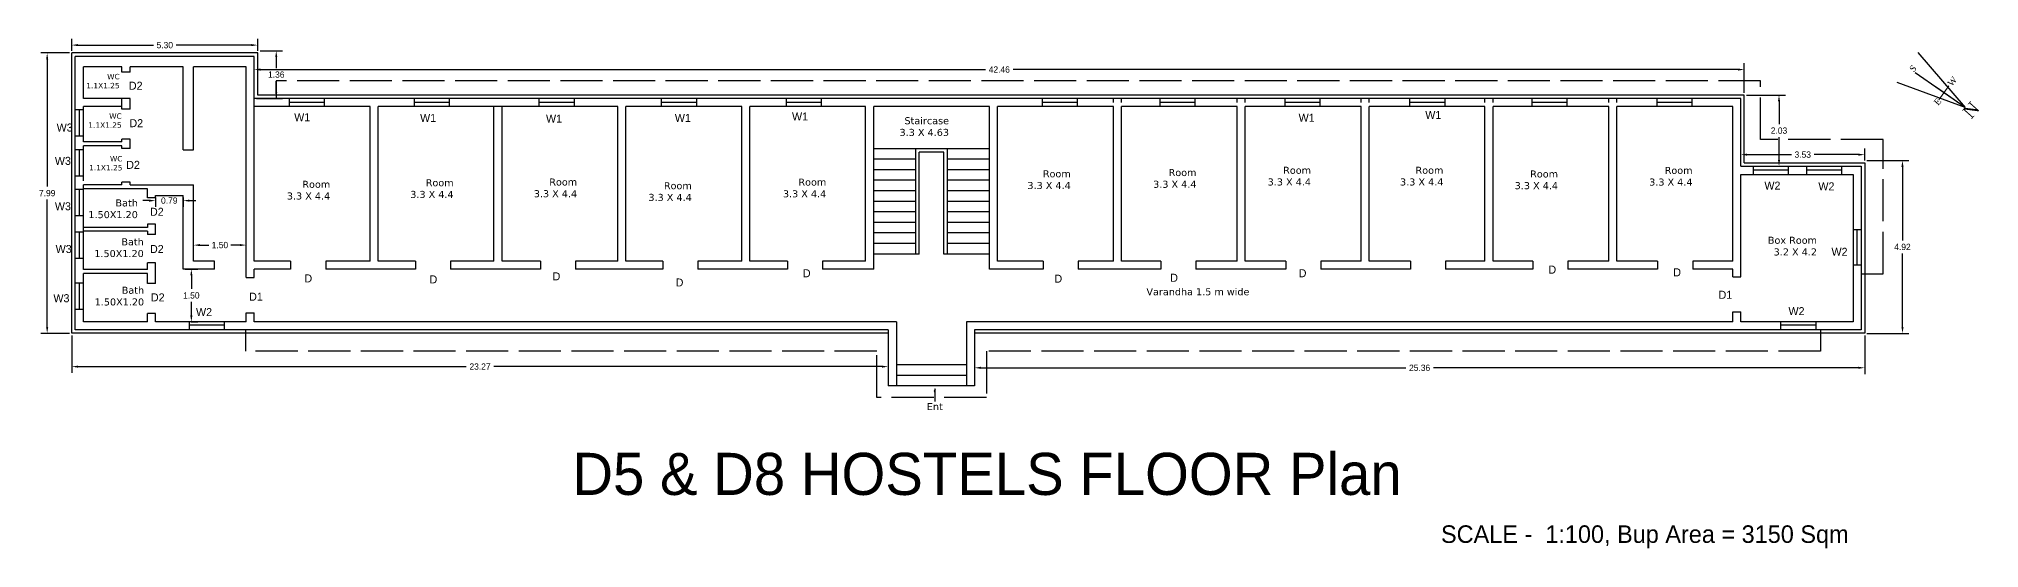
# Model space of a CAD drawing. Header units: inches. Extents: x 2 to 464, y 0 to 170.
# Drawn here: x 238.2 to 293.5, y 68.4 to 83 of the extents above; entities that cross this region are included whole.
import ezdxf

# ---------------------------------------------------------------- set-up
doc = ezdxf.new("R2010")
doc.units = ezdxf.units.IN
doc.header["$MEASUREMENT"] = 0
doc.linetypes.add('ACAD_ISO02W100', pattern=[15, 12, -3])
doc.layers.add('text', color=7, linetype='Continuous')
doc.layers.add('WALL', color=7, linetype='Continuous', lineweight=30)
doc.layers.add('window', color=7, linetype='Continuous', lineweight=13)
doc.styles.add('PRASAD', font='arial.ttf')
doc.styles.add('rs', font='GOTHIC.TTF')
doc.styles.get("Standard").update_dxf_attribs({"font": 'GOTHIC.TTF'})
doc.dimstyles.get("Standard").update_dxf_attribs({"dimtxt": 0.18, "dimasz": 0.18, "dimexe": 0.18, "dimexo": 0.0625, "dimgap": 0.09, "dimtad": 0, "dimtih": 1, "dimtoh": 1, "dimdec": 4, "dimzin": 0, "dimdsep": 46, "dimtxsty": 'Standard', "dimcen": 0.09, "dimadec": 0, "dimazin": 0, "dimtfac": 1, "dimtdec": 4, "dimtofl": 0, "dimtmove": 0, "dimatfit": 3, "dimfxl": 1, "dimtolj": 1, "dimtzin": 0, "dimarcsym": 0})

# ---------------------------------------------------------------- blocks, each defined once
blk = doc.blocks.new('*D53')
at = {"color": 0, "lineweight": -2, "transparency": 16777216}
for p, q in [((239.071, 82.555), (238.251, 82.555)), ((238.431, 82.375), (238.431, 78.745)), ((238.431, 74.745), (238.431, 78.376)), ((239.071, 74.565), (238.251, 74.565))]:
    blk.add_line(p, q, dxfattribs=at)
at = {"color": 0, "transparency": 16777216}
for points in [[(238.401, 82.375), (238.461, 82.375), (238.431, 82.555)], [(238.401, 74.745), (238.461, 74.745), (238.431, 74.565)]]:
    blk.add_solid(points, dxfattribs=at)
at = {"layer": 'Defpoints', "color": 0, "transparency": 16777216}
for p in [(239.133, 82.555), (238.431, 74.565), (239.133, 74.565)]:
    blk.add_point(p, dxfattribs=at)
at = {"color": 0, "transparency": 16777216, "insert": (238.431, 78.56), "char_height": 0.18, "attachment_point": 5}
blk.add_mtext('\\A1;7.99', dxfattribs=at)
blk = doc.blocks.new('*D54')
at = {"color": 0, "lineweight": -2, "transparency": 16777216}
for p, q in [((239.133, 82.618), (239.133, 82.957)), ((244.433, 82.618), (244.433, 82.957)), ((239.313, 82.777), (241.459, 82.777)), ((244.253, 82.777), (242.107, 82.777))]:
    blk.add_line(p, q, dxfattribs=at)
at = {"color": 0, "transparency": 16777216}
for points in [[(239.313, 82.807), (239.313, 82.747), (239.133, 82.777)], [(244.253, 82.807), (244.253, 82.747), (244.433, 82.777)]]:
    blk.add_solid(points, dxfattribs=at)
at = {"layer": 'Defpoints', "color": 0, "transparency": 16777216}
for p in [(239.133, 82.555), (244.433, 82.777), (244.433, 82.555)]:
    blk.add_point(p, dxfattribs=at)
at = {"color": 0, "transparency": 16777216, "insert": (241.783, 82.777), "char_height": 0.18, "attachment_point": 5}
blk.add_mtext('\\A1;5.30', dxfattribs=at)
blk = doc.blocks.new('*D55')
at = {"color": 0, "lineweight": -2, "transparency": 16777216}
for p, q in [((239.133, 74.503), (239.133, 73.436)), ((262.399, 74.503), (262.399, 73.436)), ((239.313, 73.616), (250.371, 73.616)), ((262.219, 73.616), (251.161, 73.616))]:
    blk.add_line(p, q, dxfattribs=at)
at = {"color": 0, "transparency": 16777216}
for points in [[(239.313, 73.646), (239.313, 73.586), (239.133, 73.616)], [(262.219, 73.646), (262.219, 73.586), (262.399, 73.616)]]:
    blk.add_solid(points, dxfattribs=at)
at = {"layer": 'Defpoints', "color": 0, "transparency": 16777216}
for p in [(239.133, 74.565), (262.399, 74.565), (262.399, 73.616)]:
    blk.add_point(p, dxfattribs=at)
at = {"color": 0, "transparency": 16777216, "insert": (250.766, 73.616), "char_height": 0.18, "attachment_point": 5}
blk.add_mtext('\\A1;23.27', dxfattribs=at)
blk = doc.blocks.new('*D56')
at = {"color": 0, "lineweight": -2, "transparency": 16777216}
for p, q in [((264.859, 74.503), (264.859, 73.403)), ((290.223, 74.503), (290.223, 73.403)), ((265.039, 73.583), (277.148, 73.583)), ((290.043, 73.583), (277.934, 73.583))]:
    blk.add_line(p, q, dxfattribs=at)
at = {"color": 0, "transparency": 16777216}
for points in [[(265.039, 73.613), (265.039, 73.553), (264.859, 73.583)], [(290.043, 73.613), (290.043, 73.553), (290.223, 73.583)]]:
    blk.add_solid(points, dxfattribs=at)
at = {"layer": 'Defpoints', "color": 0, "transparency": 16777216}
for p in [(264.859, 74.565), (290.223, 74.565), (290.223, 73.583)]:
    blk.add_point(p, dxfattribs=at)
at = {"color": 0, "transparency": 16777216, "insert": (277.541, 73.583), "char_height": 0.18, "attachment_point": 5}
blk.add_mtext('\\A1;25.36', dxfattribs=at)
blk = doc.blocks.new('*D52')
at = {"color": 0, "lineweight": -2, "transparency": 16777216}
for p, q in [((244.496, 82.618), (245.139, 82.618)), ((244.959, 82.438), (244.959, 82.121)), ((244.959, 81.435), (244.959, 81.752)), ((244.396, 81.255), (245.139, 81.255))]:
    blk.add_line(p, q, dxfattribs=at)
at = {"color": 0, "transparency": 16777216}
for points in [[(244.929, 82.438), (244.989, 82.438), (244.959, 82.618)], [(244.929, 81.435), (244.989, 81.435), (244.959, 81.255)]]:
    blk.add_solid(points, dxfattribs=at)
at = {"layer": 'Defpoints', "color": 0, "transparency": 16777216}
for p in [(244.433, 82.618), (244.333, 81.255), (244.959, 81.255)]:
    blk.add_point(p, dxfattribs=at)
at = {"color": 0, "transparency": 16777216, "insert": (244.959, 81.936), "char_height": 0.18, "attachment_point": 5}
blk.add_mtext('\\A1;1.36', dxfattribs=at)
blk = doc.blocks.new('*D57')
at = {"color": 0, "lineweight": -2, "transparency": 16777216}
for p, q in [((244.333, 81.318), (244.333, 82.26)), ((244.513, 82.08), (265.169, 82.08)), ((286.613, 82.08), (265.957, 82.08)), ((286.793, 81.418), (286.793, 82.26))]:
    blk.add_line(p, q, dxfattribs=at)
at = {"color": 0, "transparency": 16777216}
for points in [[(244.513, 82.11), (244.513, 82.05), (244.333, 82.08)], [(286.613, 82.11), (286.613, 82.05), (286.793, 82.08)]]:
    blk.add_solid(points, dxfattribs=at)
at = {"layer": 'Defpoints', "color": 0, "transparency": 16777216}
for p in [(286.793, 82.08), (286.793, 81.355), (244.333, 81.255)]:
    blk.add_point(p, dxfattribs=at)
at = {"color": 0, "transparency": 16777216, "insert": (265.563, 82.08), "char_height": 0.18, "attachment_point": 5}
blk.add_mtext('\\A1;42.46', dxfattribs=at)
blk = doc.blocks.new('*D58')
at = {"color": 0, "lineweight": -2, "transparency": 16777216}
for p, q in [((286.856, 81.355), (287.962, 81.355)), ((287.782, 81.175), (287.782, 80.525)), ((287.782, 79.505), (287.782, 80.156)), ((286.756, 79.325), (287.962, 79.325))]:
    blk.add_line(p, q, dxfattribs=at)
at = {"color": 0, "transparency": 16777216}
for points in [[(287.752, 81.175), (287.812, 81.175), (287.782, 81.355)], [(287.752, 79.505), (287.812, 79.505), (287.782, 79.325)]]:
    blk.add_solid(points, dxfattribs=at)
at = {"layer": 'Defpoints', "color": 0, "transparency": 16777216}
for p in [(286.793, 81.355), (286.693, 79.325), (287.782, 79.325)]:
    blk.add_point(p, dxfattribs=at)
at = {"color": 0, "transparency": 16777216, "insert": (287.782, 80.34), "char_height": 0.18, "attachment_point": 5}
blk.add_mtext('\\A1;2.03', dxfattribs=at)
blk = doc.blocks.new('*D59')
at = {"color": 0, "lineweight": -2, "transparency": 16777216}
for p, q in [((286.693, 79.388), (286.693, 79.836)), ((286.873, 79.656), (288.134, 79.656)), ((290.043, 79.656), (288.782, 79.656)), ((290.223, 79.488), (290.223, 79.836))]:
    blk.add_line(p, q, dxfattribs=at)
at = {"color": 0, "transparency": 16777216}
for points in [[(286.873, 79.686), (286.873, 79.626), (286.693, 79.656)], [(290.043, 79.686), (290.043, 79.626), (290.223, 79.656)]]:
    blk.add_solid(points, dxfattribs=at)
at = {"layer": 'Defpoints', "color": 0, "transparency": 16777216}
for p in [(290.223, 79.656), (286.693, 79.325), (290.223, 79.425)]:
    blk.add_point(p, dxfattribs=at)
at = {"color": 0, "transparency": 16777216, "insert": (288.458, 79.656), "char_height": 0.18, "attachment_point": 5}
blk.add_mtext('\\A1;3.53', dxfattribs=at)
blk = doc.blocks.new('*D60')
at = {"color": 0, "lineweight": -2, "transparency": 16777216}
for p, q in [((290.286, 79.488), (291.48, 79.488)), ((291.3, 79.308), (291.3, 77.211)), ((291.3, 74.745), (291.3, 76.842)), ((290.286, 74.565), (291.48, 74.565))]:
    blk.add_line(p, q, dxfattribs=at)
at = {"color": 0, "transparency": 16777216}
for points in [[(291.27, 79.308), (291.33, 79.308), (291.3, 79.488)], [(291.27, 74.745), (291.33, 74.745), (291.3, 74.565)]]:
    blk.add_solid(points, dxfattribs=at)
at = {"layer": 'Defpoints', "color": 0, "transparency": 16777216}
for p in [(290.223, 79.488), (290.223, 74.565), (291.3, 74.565)]:
    blk.add_point(p, dxfattribs=at)
at = {"color": 0, "transparency": 16777216, "insert": (291.3, 77.026), "char_height": 0.18, "attachment_point": 5}
blk.add_mtext('\\A1;4.92', dxfattribs=at)
blk = doc.blocks.new('*D61')
at = {"color": 0, "lineweight": -2, "transparency": 16777216}
for p, q in [((241.336, 78.346), (241.156, 78.346)), ((241.516, 78.433), (241.516, 78.166)), ((242.303, 78.433), (242.303, 78.166)), ((242.483, 78.346), (242.663, 78.346))]:
    blk.add_line(p, q, dxfattribs=at)
at = {"color": 0, "transparency": 16777216}
for points in [[(241.336, 78.376), (241.336, 78.316), (241.516, 78.346)], [(242.483, 78.376), (242.483, 78.316), (242.303, 78.346)]]:
    blk.add_solid(points, dxfattribs=at)
at = {"layer": 'Defpoints', "color": 0, "transparency": 16777216}
for p in [(241.516, 78.495), (242.303, 78.495), (242.303, 78.346)]:
    blk.add_point(p, dxfattribs=at)
at = {"color": 0, "transparency": 16777216, "insert": (241.91, 78.346), "char_height": 0.18, "attachment_point": 5}
blk.add_mtext('\\A1;0.79', dxfattribs=at)
blk = doc.blocks.new('*D62')
at = {"color": 0, "lineweight": -2, "transparency": 16777216}
for p, q in [((242.603, 76.688), (242.603, 77.259)), ((242.783, 77.079), (243.042, 77.079)), ((243.923, 77.079), (243.664, 77.079)), ((244.103, 76.215), (244.103, 77.259))]:
    blk.add_line(p, q, dxfattribs=at)
at = {"color": 0, "transparency": 16777216}
for points in [[(242.783, 77.109), (242.783, 77.049), (242.603, 77.079)], [(243.923, 77.109), (243.923, 77.049), (244.103, 77.079)]]:
    blk.add_solid(points, dxfattribs=at)
at = {"layer": 'Defpoints', "color": 0, "transparency": 16777216}
for p in [(244.103, 77.079), (242.603, 76.625), (244.103, 76.152)]:
    blk.add_point(p, dxfattribs=at)
at = {"color": 0, "transparency": 16777216, "insert": (243.353, 77.079), "char_height": 0.18, "attachment_point": 5}
blk.add_mtext('\\A1;1.50', dxfattribs=at)
blk = doc.blocks.new('*D63')
at = {"color": 0, "lineweight": -2, "transparency": 16777216}
for p, q in [((242.366, 76.395), (242.72, 76.395)), ((242.54, 76.215), (242.54, 75.83)), ((242.54, 75.075), (242.54, 75.461)), ((242.538, 74.895), (242.72, 74.895))]:
    blk.add_line(p, q, dxfattribs=at)
at = {"color": 0, "transparency": 16777216}
for points in [[(242.51, 76.215), (242.57, 76.215), (242.54, 76.395)], [(242.51, 75.075), (242.57, 75.075), (242.54, 74.895)]]:
    blk.add_solid(points, dxfattribs=at)
at = {"layer": 'Defpoints', "color": 0, "transparency": 16777216}
for p in [(242.303, 76.395), (242.476, 74.895), (242.54, 74.895)]:
    blk.add_point(p, dxfattribs=at)
at = {"color": 0, "transparency": 16777216, "insert": (242.54, 75.645), "char_height": 0.18, "attachment_point": 5}
blk.add_mtext('\\A1;1.50', dxfattribs=at)

msp = doc.modelspace()

# ---------------------------------------------------------------- linework, layer by layer
at = {"color": 162}
for p, q in [((244.43318, 82.55518), (239.13318, 82.55518)), ((239.13318, 74.56518), (239.13318, 82.55518)), ((244.33318, 82.45518), (239.23318, 82.45518)), ((239.23318, 74.66518), (239.23318, 82.45518)), ((244.33318, 76.62518), (244.33318, 82.45518)), ((244.43318, 81.35518), (244.43318, 82.55518)), ((240.56318, 82.15518), (239.46318, 82.15518)), ((240.56318, 82.15518), (239.46318, 82.15518)), ((239.46318, 81.25518), (239.46318, 82.15518)), ((240.56318, 82.00518), (240.56318, 82.15518)), ((240.79318, 82.00518), (240.56318, 82.00518)), ((242.30318, 82.15518), (240.79318, 82.15518)), ((242.30318, 82.15518), (240.79318, 82.15518)), ((240.79318, 82.00518), (240.79318, 82.15518)), ((242.30318, 79.79518), (242.30318, 82.15518)), ((244.10318, 82.15518), (242.60318, 82.15518)), ((244.10318, 82.15518), (242.60318, 82.15518)), ((242.60318, 79.79518), (242.60318, 82.15518)), ((244.10318, 76.15206), (244.10318, 82.15518)), ((286.79318, 81.35518), (244.43318, 81.35518)), ((286.79318, 79.42518), (286.79318, 81.35518)), ((239.46318, 80.93023), (239.23318, 80.93023)), ((239.34212, 80.93023), (239.34212, 80.18023)), ((240.79318, 81.25518), (239.46318, 81.25518)), ((240.56318, 81.02518), (239.46318, 81.02518)), ((239.46318, 80.02518), (239.46318, 81.02518)), ((240.56318, 80.95157), (240.56318, 81.25518)), ((240.79318, 80.95157), (240.56318, 80.95157)), ((240.79318, 80.95157), (240.79318, 81.25518)), ((286.69318, 81.25518), (244.33318, 81.25518)), ((247.63318, 81.02518), (244.33318, 81.02518)), ((245.32836, 81.25518), (245.32836, 81.02518)), ((246.32836, 81.14097), (245.32836, 81.14097)), ((246.32836, 81.25518), (246.32836, 81.02518)), ((247.63318, 76.62518), (247.63318, 81.02518)), ((254.69318, 81.02518), (247.86318, 81.02518)), ((247.86318, 76.62518), (247.86318, 81.02518)), ((248.88918, 81.25518), (248.88918, 81.02518)), ((249.88918, 81.14097), (248.88918, 81.14097)), ((249.88918, 81.25518), (249.88918, 81.02518)), ((251.16318, 76.62518), (251.16318, 81.02518)), ((251.39318, 76.62518), (251.39318, 81.02518)), ((252.44539, 81.25518), (252.44539, 81.02518)), ((253.44539, 81.14097), (252.44539, 81.14097)), ((253.44539, 81.25518), (253.44539, 81.02518)), ((254.69318, 76.62518), (254.69318, 81.02518)), ((258.22318, 81.02518), (254.92318, 81.02518)), ((254.92318, 76.62518), (254.92318, 81.02518)), ((255.9305, 81.25518), (255.9305, 81.02518)), ((256.9305, 81.14097), (255.9305, 81.14097)), ((256.9305, 81.25518), (256.9305, 81.02518)), ((258.22318, 76.62518), (258.22318, 81.02518)), ((261.75318, 81.02518), (258.45318, 81.02518)), ((258.45318, 76.62518), (258.45318, 81.02518)), ((259.48768, 81.25518), (259.48768, 81.02518)), ((260.48768, 81.14097), (259.48768, 81.14097)), ((260.48768, 81.25518), (260.48768, 81.02518)), ((261.75318, 76.62518), (261.75318, 81.02518)), ((265.28318, 81.02518), (261.98318, 81.02518)), ((261.98318, 76.39518), (261.98318, 81.02518)), ((265.28318, 76.39518), (265.28318, 81.02518)), ((268.81318, 81.02518), (265.51318, 81.02518)), ((265.51318, 76.62518), (265.51318, 81.02518)), ((266.78506, 81.25518), (266.78506, 81.02518)), ((267.78506, 81.14097), (266.78506, 81.14097)), ((267.78506, 81.25518), (267.78506, 81.02518)), ((268.81318, 81.14097), (268.81318, 81.25518)), ((268.81318, 76.62518), (268.81318, 81.02518)), ((269.04318, 81.14097), (269.04318, 81.25518)), ((272.34318, 81.02518), (269.04318, 81.02518)), ((269.04318, 76.62518), (269.04318, 81.02518)), ((270.1376, 81.25518), (270.1376, 81.02518)), ((271.1376, 81.14097), (270.1376, 81.14097)), ((271.1376, 81.25518), (271.1376, 81.02518)), ((272.34318, 81.14097), (272.34318, 81.25518)), ((272.34318, 76.62518), (272.34318, 81.02518)), ((272.57318, 81.14097), (272.57318, 81.25518)), ((275.87318, 81.02518), (272.57318, 81.02518)), ((272.57318, 76.62518), (272.57318, 81.02518)), ((273.69842, 81.25518), (273.69842, 81.02518)), ((274.69842, 81.14097), (273.69842, 81.14097)), ((274.69842, 81.25518), (274.69842, 81.02518)), ((275.87318, 81.14097), (275.87318, 81.25518)), ((275.87318, 76.62518), (275.87318, 81.02518)), ((276.10318, 81.14097), (276.10318, 81.25518)), ((279.40318, 81.02518), (276.10318, 81.02518)), ((276.10318, 76.62518), (276.10318, 81.02518)), ((277.25463, 81.25518), (277.25463, 81.02518)), ((278.25463, 81.14097), (277.25463, 81.14097)), ((278.25463, 81.25518), (278.25463, 81.02518)), ((279.40318, 81.14097), (279.40318, 81.25518)), ((279.40318, 76.62518), (279.40318, 81.02518)), ((279.63318, 81.14097), (279.63318, 81.25518)), ((282.93318, 81.02518), (279.63318, 81.02518)), ((279.63318, 76.62518), (279.63318, 81.02518)), ((280.73975, 81.25518), (280.73975, 81.02518)), ((281.73975, 81.14097), (280.73975, 81.14097)), ((281.73975, 81.25518), (281.73975, 81.02518)), ((282.93318, 81.14097), (282.93318, 81.25518)), ((282.93318, 76.62518), (282.93318, 81.02518)), ((283.16318, 81.14097), (283.16318, 81.25518)), ((286.46318, 81.02518), (283.16318, 81.02518)), ((283.16318, 76.62518), (283.16318, 81.02518)), ((284.29692, 81.25518), (284.29692, 81.02518)), ((285.29692, 81.14097), (284.29692, 81.14097)), ((285.29692, 81.25518), (285.29692, 81.02518)), ((286.46318, 76.62518), (286.46318, 81.02518)), ((286.69318, 79.32518), (286.69318, 81.25518)), ((239.46318, 80.18023), (239.23318, 80.18023)), ((239.46318, 79.79394), (239.23318, 79.79394)), ((239.34212, 79.79875), (239.34212, 79.04394)), ((240.56318, 80.02518), (239.46318, 80.02518)), ((240.56318, 79.91018), (239.46318, 79.91018)), ((239.46318, 78.91018), (239.46318, 79.91018)), ((240.56318, 80.02518), (240.56318, 80.10157)), ((240.79318, 80.10157), (240.56318, 80.10157)), ((240.56318, 79.83167), (240.56318, 79.91018)), ((240.79318, 79.83167), (240.56318, 79.83167)), ((240.79318, 79.83167), (240.79318, 80.10157)), ((242.30318, 79.79518), (242.60318, 79.79518)), ((265.28318, 79.82518), (261.98318, 79.82518)), ((263.18318, 76.82518), (263.18318, 79.82518)), ((263.98318, 79.72518), (263.28318, 79.72518)), ((263.28318, 76.82518), (263.28318, 79.72518)), ((263.98318, 76.82518), (263.98318, 79.72518)), ((264.08318, 76.82518), (264.08318, 79.82518)), ((263.18318, 79.52518), (261.98318, 79.52518)), ((263.18318, 79.22518), (261.98318, 79.22518)), ((265.28318, 79.52518), (264.08318, 79.52518)), ((265.28318, 79.22518), (264.08318, 79.22518)), ((286.69318, 79.32518), (290.12318, 79.32518)), ((286.69318, 76.17421), (286.69318, 79.09518)), ((286.69318, 79.09518), (289.89318, 79.09518)), ((286.79318, 79.42518), (290.22318, 79.42518)), ((287.04103, 79.32518), (287.04103, 79.09518)), ((288.04103, 79.21241), (287.04103, 79.21241)), ((288.04103, 79.32518), (288.04103, 79.09518)), ((288.56648, 79.32518), (288.56648, 79.09518)), ((289.56648, 79.21241), (288.56648, 79.21241)), ((289.56648, 79.32518), (289.56648, 79.09518)), ((289.89318, 79.09518), (289.89318, 74.89518)), ((290.12318, 79.32518), (290.12318, 74.66518)), ((290.22318, 79.42518), (290.22318, 74.56518)), ((239.46318, 79.04394), (239.23318, 79.04394)), ((239.46318, 78.66199), (239.23318, 78.66199)), ((239.34212, 78.66199), (239.34212, 77.91199)), ((240.56318, 78.79518), (239.46318, 78.79518)), ((240.56318, 78.79518), (239.46318, 78.79518)), ((239.46318, 77.79518), (239.46318, 78.79518)), ((241.28596, 78.68018), (239.46318, 78.68018)), ((240.79318, 78.87661), (240.56318, 78.87661)), ((240.56318, 78.79518), (240.56318, 78.87661)), ((240.79318, 78.79518), (240.79318, 78.87661)), ((240.79318, 78.79518), (242.60318, 78.79518)), ((241.28596, 78.42129), (241.28596, 78.68018)), ((241.28596, 78.42129), (241.28596, 78.68018)), ((242.60318, 78.49518), (242.60318, 78.79518)), ((263.18318, 78.92518), (261.98318, 78.92518)), ((263.18318, 78.62518), (261.98318, 78.62518)), ((265.28318, 78.92518), (264.08318, 78.92518)), ((265.28318, 78.62518), (264.08318, 78.62518)), ((241.51596, 78.42129), (241.28596, 78.42129)), ((241.51596, 78.42129), (241.28596, 78.42129)), ((241.51596, 78.42129), (241.51596, 78.49518)), ((241.51596, 78.49518), (242.30318, 78.49518)), ((242.30318, 76.39518), (242.30318, 78.49518)), ((242.60318, 76.62518), (242.60318, 78.49518)), ((263.18318, 78.32518), (261.98318, 78.32518)), ((263.18318, 78.02518), (261.98318, 78.02518)), ((265.28318, 78.32518), (264.08318, 78.32518)), ((265.28318, 78.02518), (264.08318, 78.02518)), ((239.46318, 77.91199), (239.23318, 77.91199)), ((239.46318, 77.4496), (239.23318, 77.4496)), ((239.34212, 77.4496), (239.34212, 76.6996)), ((239.46318, 76.38018), (239.46318, 77.79518)), ((241.28596, 77.58018), (239.46318, 77.58018)), ((241.28596, 77.48018), (239.46318, 77.48018)), ((241.51596, 77.68018), (241.28596, 77.68018)), ((241.28596, 77.68018), (241.28596, 77.58018)), ((241.28596, 77.48018), (241.28596, 77.38018)), ((241.51596, 77.38018), (241.51596, 77.68018)), ((263.18318, 77.72518), (261.98318, 77.72518)), ((263.18318, 77.42518), (261.98318, 77.42518)), ((265.28318, 77.72518), (264.08318, 77.72518)), ((265.28318, 77.42518), (264.08318, 77.42518)), ((290.12318, 77.5098), (289.89318, 77.5098)), ((289.99915, 77.5098), (289.99915, 76.5098)), ((241.51596, 77.38018), (241.28596, 77.38018)), ((263.18318, 77.12518), (261.98318, 77.12518)), ((265.28318, 77.12518), (264.08318, 77.12518)), ((239.46318, 76.6996), (239.23318, 76.6996)), ((241.28596, 76.38018), (239.46318, 76.38018)), ((241.28596, 76.38018), (241.28596, 76.57129)), ((241.51596, 76.57129), (241.28596, 76.57129)), ((241.28596, 76.38018), (241.28596, 76.57129)), ((241.51596, 75.98078), (241.51596, 76.57129)), ((243.20318, 76.39518), (242.30318, 76.39518)), ((243.20318, 76.62518), (242.60318, 76.62518)), ((243.20318, 76.39518), (243.20318, 76.62518)), ((245.36822, 76.62518), (244.33318, 76.62518)), ((245.36822, 76.39518), (244.33318, 76.39518)), ((244.33318, 76.15206), (244.33318, 76.39518)), ((245.36822, 76.62518), (245.36822, 76.39518)), ((247.63318, 76.62518), (246.36822, 76.62518)), ((246.36822, 76.62518), (246.36822, 76.39518)), ((248.92904, 76.39518), (246.36822, 76.39518)), ((248.92904, 76.62518), (247.86318, 76.62518)), ((248.92904, 76.62518), (248.92904, 76.39518)), ((251.16318, 76.62518), (249.92904, 76.62518)), ((249.92904, 76.62518), (249.92904, 76.39518)), ((252.48525, 76.39518), (249.92904, 76.39518)), ((252.48525, 76.62518), (251.39318, 76.62518)), ((252.48525, 76.62518), (252.48525, 76.39518)), ((254.69318, 76.62518), (253.48525, 76.62518)), ((253.48525, 76.62518), (253.48525, 76.39518)), ((255.97037, 76.39518), (253.48525, 76.39518)), ((255.97037, 76.62518), (254.92318, 76.62518)), ((255.97037, 76.62518), (255.97037, 76.39518)), ((258.22318, 76.62518), (256.97037, 76.62518)), ((256.97037, 76.62518), (256.97037, 76.39518)), ((259.52754, 76.39518), (256.97037, 76.39518)), ((259.52754, 76.62518), (258.45318, 76.62518)), ((259.52754, 76.62518), (259.52754, 76.39518)), ((261.75318, 76.62518), (260.52754, 76.62518)), ((260.52754, 76.62518), (260.52754, 76.39518)), ((261.98318, 76.39518), (260.52754, 76.39518)), ((263.28318, 76.82518), (261.98318, 76.82518)), ((265.28318, 76.82518), (263.98318, 76.82518)), ((266.81165, 76.39518), (265.28318, 76.39518)), ((266.81165, 76.62518), (265.51318, 76.62518)), ((266.81165, 76.62518), (266.81165, 76.39518)), ((268.81318, 76.62518), (267.81165, 76.62518)), ((267.81165, 76.62518), (267.81165, 76.39518)), ((270.1642, 76.39518), (267.81165, 76.39518)), ((270.1642, 76.62518), (269.04318, 76.62518)), ((270.1642, 76.62518), (270.1642, 76.39518)), ((272.34318, 76.62518), (271.1642, 76.62518)), ((271.1642, 76.62518), (271.1642, 76.39518)), ((273.72501, 76.39518), (271.1642, 76.39518)), ((273.72501, 76.62518), (272.57318, 76.62518)), ((273.72501, 76.62518), (273.72501, 76.39518)), ((275.87318, 76.62518), (274.72501, 76.62518)), ((274.72501, 76.62518), (274.72501, 76.39518)), ((277.28123, 76.39518), (274.72501, 76.39518)), ((277.28123, 76.62518), (276.10318, 76.62518)), ((277.28123, 76.62518), (277.28123, 76.39518)), ((279.40318, 76.62518), (278.28123, 76.62518)), ((278.28123, 76.62518), (278.28123, 76.39518)), ((280.76634, 76.39518), (278.28123, 76.39518)), ((280.76634, 76.62518), (279.63318, 76.62518)), ((280.76634, 76.62518), (280.76634, 76.39518)), ((282.93318, 76.62518), (281.76634, 76.62518)), ((281.76634, 76.62518), (281.76634, 76.39518)), ((284.32351, 76.39518), (281.76634, 76.39518)), ((284.32351, 76.62518), (283.16318, 76.62518)), ((284.32351, 76.62518), (284.32351, 76.39518)), ((286.46318, 76.62518), (285.32351, 76.62518)), ((285.32351, 76.62518), (285.32351, 76.39518)), ((286.46318, 76.39518), (285.32351, 76.39518)), ((286.46318, 76.17421), (286.46318, 76.39518)), ((290.12318, 76.5098), (289.89318, 76.5098)), ((239.46318, 75.99571), (239.23318, 75.99571)), ((239.34212, 75.99571), (239.34212, 75.24571)), ((241.28596, 76.26518), (239.46318, 76.26518)), ((239.46318, 74.89518), (239.46318, 76.26518)), ((241.28596, 75.98078), (241.28596, 76.26518)), ((241.28596, 75.98078), (241.28596, 76.26518)), ((241.51596, 75.98078), (241.28596, 75.98078)), ((244.10318, 76.15206), (244.33318, 76.15206)), ((286.46318, 76.17421), (286.69318, 76.17421)), ((290.11756, 76.25629), (290.74608, 76.25629)), ((239.46318, 75.24571), (239.23318, 75.24571)), ((262.399, 74.66518), (239.23318, 74.66518)), ((241.28596, 74.89518), (239.46318, 74.89518)), ((241.28596, 74.89518), (241.28596, 75.13078)), ((241.51596, 75.13078), (241.28596, 75.13078)), ((241.28596, 74.89518), (241.28596, 75.13078)), ((241.51596, 74.89518), (241.51596, 75.13078)), ((244.10318, 74.89518), (241.51596, 74.89518)), ((242.47561, 74.89518), (242.47561, 74.66518)), ((243.47561, 74.79598), (242.47561, 74.79598)), ((243.47561, 74.89518), (243.47561, 74.66518)), ((244.10318, 74.89518), (244.10318, 75.15206)), ((244.10318, 75.15206), (244.33318, 75.15206)), ((244.33318, 74.89518), (244.33318, 75.15206)), ((262.629, 74.89518), (244.33318, 74.89518)), ((262.399, 74.66518), (262.399, 73.06518)), ((262.629, 74.89518), (262.629, 73.06518)), ((286.46318, 74.89518), (264.629, 74.89518)), ((264.629, 74.89518), (264.629, 73.06518)), ((290.12318, 74.66518), (264.859, 74.66518)), ((264.859, 74.66518), (264.859, 73.06518)), ((286.46318, 74.89518), (286.46318, 75.17421)), ((286.46318, 75.17421), (286.69318, 75.17421)), ((286.69318, 74.89518), (286.69318, 75.17421)), ((289.89318, 74.89518), (286.69318, 74.89518)), ((287.82699, 74.89518), (287.82699, 74.66518)), ((288.82699, 74.79598), (287.82699, 74.79598)), ((288.82699, 74.89518), (288.82699, 74.66518)), ((262.399, 74.56518), (239.13318, 74.56518)), ((290.22318, 74.56518), (264.859, 74.56518)), ((264.629, 73.66518), (262.629, 73.66518)), ((264.859, 73.06518), (262.399, 73.06518)), ((264.629, 73.36518), (262.629, 73.36518)), ((263.73192, 72.98156), (263.70474, 72.90635)), ((263.70474, 72.90635), (263.73192, 72.90635)), ((263.73192, 72.61827), (263.73192, 72.98156))]:
    msp.add_line(p, q, dxfattribs=at)
at = {"color": 162, "linetype": 'ACAD_ISO02W100', "ltscale": 0.1}
for p, q in [((287.25567, 81.76064), (244.95928, 81.76064)), ((244.95928, 81.76064), (244.95928, 81.25339)), ((287.25567, 80.08777), (287.25567, 81.76064)), ((290.74608, 80.08777), (287.25567, 80.08777)), ((290.74608, 76.25629), (290.74608, 80.08777)), ((244.09055, 74.05552), (244.09055, 74.68331)), ((288.9641, 74.66418), (288.9641, 74.05294)), ((262.07101, 74.05552), (244.09055, 74.05552)), ((262.07101, 72.74148), (262.07101, 74.05552)), ((288.9641, 74.05294), (265.19477, 74.05294)), ((265.19477, 74.05294), (265.19477, 72.74148)), ((265.19477, 72.74148), (262.07101, 72.74148))]:
    msp.add_line(p, q, dxfattribs=at)
at = {"layer": 'window', "color": 162}
msp.add_line((292.6165, 81.62097), (292.33623, 81.21832), dxfattribs=at)

# ---------------------------------------------------------------- texts
at = {"color": 162}
for s, height, p in [('D5 & D8 HOSTELS FLOOR Plan', 1.2, (253.3971, 69.96041)), ('SCALE -  1:100, Bup Area = 3150 Sqm ', 0.5, (278.14958, 68.59424))]:
    msp.add_text(s, height=height, dxfattribs=at).set_placement(p)
at = {"color": 162, "attachment_point": 3}
for s, insert, char_height, width in [('{\\fVerdana|b0|i0|c0|p34;WC\\P1.1X1.25 }', (240.49769, 81.95725), 0.1540886, 2.2048313), ('{\\fVerdana|b0|i0|c0|p34;WC\\P1.1X1.25 }', (240.55521, 80.8325), 0.1540886, 2.2048313), ('{\\fVerdana|b0|i0|c0|p34;Staircase\\P3.3 X 4.63}', (264.13004, 80.72339), 0.2, 2.8617712), ('{\\fVerdana|b0|i0|c0|p34;WC\\P1.1X1.25 }', (240.57695, 79.61801), 0.1540886, 2.2048313), ('{\\fVerdana|b0|i0|c0|p34;Room\\P3.3 X 4.4}', (267.59847, 79.2112), 0.2, 2.8617712), ('{\\fVerdana|b0|i0|c0|p34;Room\\P3.3 X 4.4}', (271.18143, 79.24589), 0.2, 2.8617712), ('{\\fVerdana|b0|i0|c0|p34;Room\\P3.3 X 4.4}', (274.44529, 79.3113), 0.2, 2.8617712), ('{\\fVerdana|b0|i0|c0|p34;Room\\P3.3 X 4.4}', (278.2176, 79.3113), 0.2, 2.8617712), ('{\\fVerdana|b0|i0|c0|p34;Room\\P3.3 X 4.4}', (281.48412, 79.20601), 0.2, 6.969666), ('{\\fVerdana|b0|i0|c0|p34;Room\\P3.3 X 4.4}', (285.31728, 79.30857), 0.2, 2.8617712), ('{\\fVerdana|b0|i0|c0|p34;Room\\P3.3 X 4.4}', (246.49629, 78.91153), 0.2, 2.8617712), ('{\\fVerdana|b0|i0|c0|p34;Room\\P3.3 X 4.4}', (250.01275, 78.95655), 0.2, 2.8617712), ('{\\fVerdana|b0|i0|c0|p34;Room\\P3.3 X 4.4}', (253.53246, 78.97695), 0.2, 2.8617712), ('{\\fVerdana|b0|i0|c0|p34;Room\\P3.3 X 4.4}', (256.79898, 78.87166), 0.2, 6.969666), ('{\\fVerdana|b0|i0|c0|p34;Room\\P3.3 X 4.4}', (260.63215, 78.97422), 0.2, 2.8617712), ('{\\fVerdana|b0|i0|c0|p34;Bath\\P1.50X1.20}', (241.01573, 78.38081), 0.2, 2.8617712), ('{\\fVerdana|b0|i0|c0|p34;Bath\\P1.50X1.20}', (241.18407, 77.27196), 0.2, 2.8617712), ('{\\fVerdana|b0|i0|c0|p34;Box Room\\P3.2 X 4.2}', (288.86375, 77.31727), 0.2, 2.8617712), ('{\\fVerdana|b0|i0|c0|p34;Bath\\P1.50X1.20}', (241.19415, 75.89267), 0.2, 2.8617712), ('{\\fVerdana|b0|i0|c0|p34;Varandha 1.5 m wide}', (272.69082, 75.85064), 0.2, 4.3106434), ('{\\fVerdana|b0|i0|c0|p34;Ent}', (263.95316, 72.57802), 0.2, 2.8617712)]:
    msp.add_mtext(s, dxfattribs=dict(at, insert=insert, char_height=char_height, width=width))
at = {"layer": 'text', "color": 162, "style": 'rs'}
for s, p in [('D2', (240.75903, 81.50613)), ('W1', (245.46999, 80.60905)), ('W1', (249.05804, 80.58834)), ('W1', (252.64609, 80.56763)), ('W1', (256.3171, 80.58834)), ('W1', (259.65626, 80.62976)), ('W1', (274.09251, 80.59242)), ('W1', (277.7014, 80.67432)), ('W3', (238.70125, 80.31475)), ('D2', (240.77408, 80.43909)), ('W3', (238.6502, 79.36522)), ('D2', (240.68378, 79.25181)), ('W2', (287.36552, 78.66013)), ('W2', (288.90322, 78.6382)), ('W3', (238.65063, 78.07189)), ('D2', (241.36111, 77.91382)), ('W3', (238.67226, 76.85407)), ('D2', (241.36111, 76.85373)), ('W2', (289.27666, 76.77369)), ('D', (259.96543, 76.16219)), ('D', (274.09504, 76.16331)), ('D', (281.21064, 76.26629)), ('D', (284.76844, 76.18906)), ('D', (245.76153, 76.01627)), ('D', (249.32712, 75.98708)), ('D', (252.83425, 76.07464)), ('D', (256.34139, 75.89953)), ('D', (267.13412, 76.00885)), ('D', (270.43411, 76.03459)), ('D1', (286.06033, 75.54925)), ('W3', (238.60893, 75.45145)), ('D2', (241.38765, 75.47562)), ('W2', (242.67283, 75.05746)), ('D1', (244.18599, 75.49492)), ('W2', (288.05146, 75.08299))]:
    msp.add_text(s, height=0.228, dxfattribs=at).set_placement(p)
at = {"layer": 'WALL', "color": 162, "insert": (291.47777, 82.11448), "char_height": 0.1839716, "width": 0.4643508, "attachment_point": 1, "rotation": 48.287129, "style": 'PRASAD'}
msp.add_mtext('{\\fTimes New Roman|b0|i0|c0|p18;S}', dxfattribs=at)
at = {"layer": 'window', "color": 162, "attachment_point": 1, "rotation": 48.287129, "style": 'PRASAD'}
for s, insert, char_height, width in [('{\\fTimes New Roman|b0|i0|c0|p18;W}', (292.56482, 81.7054), 0.1839716, 0.4643508), ('{\\fTimes New Roman|b0|i0|c0|p18;E}', (292.17465, 81.16385), 0.1839716, 0.4643508), ('{\\fTimes New Roman|b0|i0|c0|p18;N}', (292.98389, 80.89886), 0.3679433, 0.9287016)]:
    msp.add_mtext(s, dxfattribs=dict(at, insert=insert, char_height=char_height, width=width))

# ---------------------------------------------------------------- dimensions: what is measured, and where the dimension line sits
at = {"color": 162}
for base, p1, p2, picture, middle in [((244.43318, 82.77657), (239.13318, 82.55518), (244.43318, 82.55518), '*D54', (241.78318, 82.77657)), ((290.22318, 79.6556), (286.69318, 79.32518), (290.22318, 79.42518), '*D59', (288.45818, 79.6556)), ((242.30318, 78.34639), (241.51596, 78.49518), (242.30318, 78.49518), '*D61', (241.90957, 78.34639)), ((244.10318, 77.0787), (242.60318, 76.62518), (244.10318, 76.15206), '*D62', (243.35318, 77.0787)), ((262.399, 73.61599), (239.13318, 74.56518), (262.399, 74.56518), '*D55', (250.76609, 73.61599)), ((290.22318, 73.58329), (264.859, 74.56518), (290.22318, 74.56518), '*D56', (277.54109, 73.58329))]:
    dim = msp.add_linear_dim(base=base, p1=p1, p2=p2, dimstyle='Standard', override={"dimdec": 2}, dxfattribs=at)
    dim.commit()
    dim.dimension.update_dxf_attribs({"geometry": picture, "text_midpoint": middle})
for base, p1, p2, override, picture, middle in [((238.43139, 74.56518), (239.13318, 82.55518), (239.13318, 74.56518), {"dimdec": 2, "dimrnd": 0}, '*D53', (238.43139, 78.56018)), ((244.95928, 81.25518), (244.43318, 82.61768), (244.33318, 81.25518), {"dimdec": 2}, '*D52', (244.95928, 81.93643)), ((242.54047, 74.89518), (242.30318, 76.39518), (242.47561, 74.89518), {"dimdec": 2}, '*D63', (242.54047, 75.64518))]:
    dim = msp.add_linear_dim(base=base, p1=p1, p2=p2, angle=90, dimstyle='Standard', override=override, dxfattribs=at)
    dim.commit()
    dim.dimension.update_dxf_attribs({"geometry": picture, "text_midpoint": middle})
dim = msp.add_linear_dim(base=(286.79318, 82.07974), p1=(244.33318, 81.25518), p2=(286.79318, 81.35518), dimstyle='Standard', override={"dimdec": 2}, dxfattribs=at)
dim.commit()
dim.dimension.update_dxf_attribs({"geometry": '*D57', "text_midpoint": (265.56318, 82.07974), "dimtype": 160})
for base, p1, p2, picture, middle in [((287.7819, 79.32518), (286.79318, 81.35518), (286.69318, 79.32518), '*D58', (287.7819, 80.34018)), ((291.30042, 74.56518), (290.22318, 79.48768), (290.22318, 74.56518), '*D60', (291.30042, 77.02643))]:
    dim = msp.add_linear_dim(base=base, p1=p1, p2=p2, angle=90, dimstyle='Standard', override={"dimdec": 2}, dxfattribs=at)
    dim.commit()
    dim.dimension.update_dxf_attribs({"geometry": picture, "text_midpoint": middle, "dimtype": 160})

# ---------------------------------------------------------------- leaders
at = {"layer": 'window', "color": 162}
msp.add_leader([(293.08593, 80.99534), (291.66051, 81.98754)], dimstyle='Standard', override={"dimasz": 2, "dimgap": 1, "dimtad": 0, "dimldrblk": 'Open30'}, dxfattribs=at)

doc.saveas('drawing.dxf')
